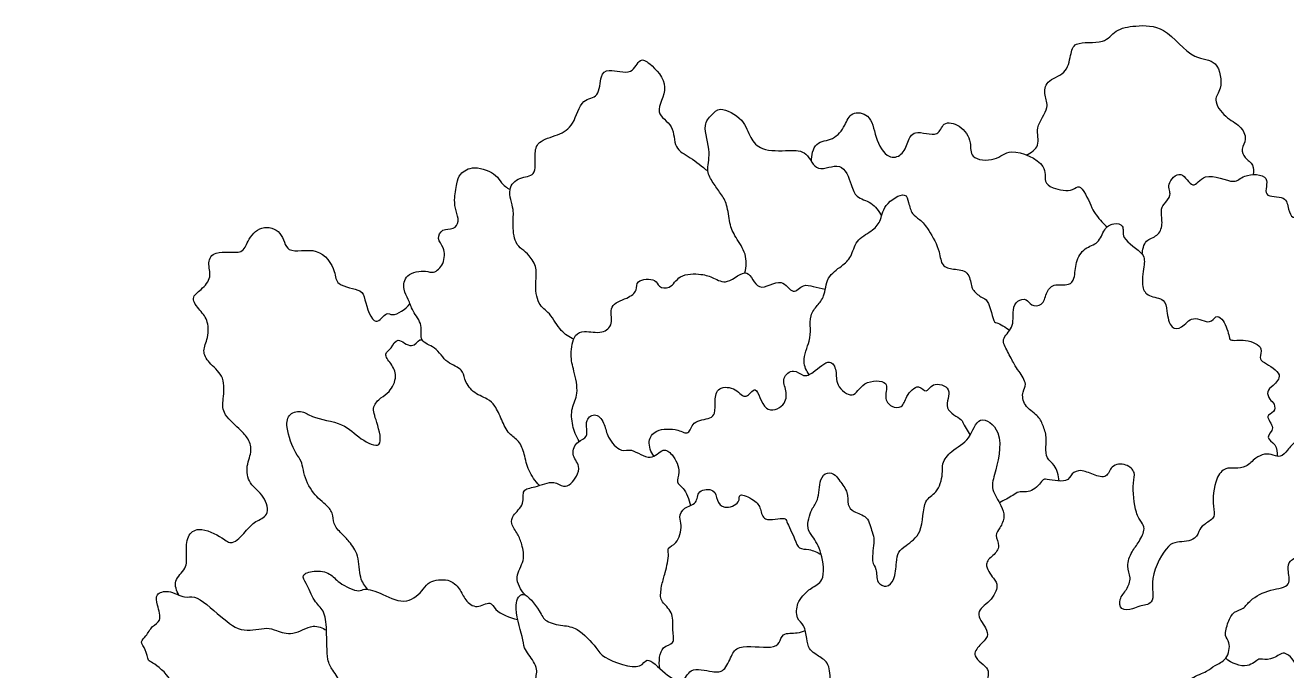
# Model space of a CAD drawing. Header units: millimetres. Extents: x 34 to 295, y 0 to 64.
# Drawn here: x 161.96 to 176.39, y 17.46 to 24.85 of the extents above; entities that cross this region are included whole.
import ezdxf

# ---------------------------------------------------------------- set-up
doc = ezdxf.new("R2010")
doc.units = ezdxf.units.MM
doc.layers.add('AG-PLANTS', color=7, linetype='Continuous', true_color=0x66ccff)

msp = doc.modelspace()

# ---------------------------------------------------------------- linework, layer by layer
at = {"layer": 'AG-PLANTS'}
for points, knots in [([(173.412, 23.364), (173.464, 23.388), (173.587, 23.466), (173.498, 23.682), (173.687, 23.9), (173.614, 24.043), (173.633, 24.226), (173.874, 24.28), (173.919, 24.5), (173.956, 24.681), (174.31, 24.618), (174.427, 24.805), (174.672, 24.849), (175.013, 24.847), (175.304, 24.438), (175.615, 24.472), (175.665, 24.114), (175.538, 23.999), (175.688, 23.783), (175.862, 23.712), (175.946, 23.544), (175.865, 23.435), (175.908, 23.324), (176.021, 23.258), (176.015, 23.174), (176.007, 23.138)], [0, 0, 0, 0, 0.74977, 1.553425, 2.463585, 3.15348, 3.858487, 4.690601, 5.518196, 6.209379, 7.19682, 7.997412, 8.868693, 9.897046, 11.125436, 12.034058, 12.996067, 13.685492, 14.530166, 15.335302, 16.0543, 16.677956, 17.262479, 17.89116, 18.486155, 18.486155, 18.486155, 18.486155]), ([(168.233, 21.253), (168.181, 21.28), (168.076, 21.338), (167.968, 21.558), (167.81, 21.648), (167.79, 21.903), (167.82, 22.067), (167.73, 22.215), (167.64, 22.285), (167.554, 22.356), (167.529, 22.589), (167.557, 22.734), (167.461, 22.973), (167.605, 23.118), (167.814, 23.113), (167.78, 23.366), (167.815, 23.529), (168.061, 23.586), (168.245, 23.702), (168.308, 24.016), (168.539, 24.013), (168.526, 24.271), (168.634, 24.364), (168.906, 24.258), (168.982, 24.486), (169.118, 24.409), (169.359, 24.147), (169.128, 23.841), (169.397, 23.707), (169.367, 23.434), (169.579, 23.339), (169.7, 23.229), (169.768, 23.18)], [0, 0, 0, 0, 0.756316, 1.631017, 2.380853, 3.25699, 4.004529, 4.727232, 5.334864, 5.920925, 6.767448, 7.48964, 8.357639, 9.108023, 9.836378, 10.665262, 11.371476, 12.23472, 13.079633, 14.034062, 14.775718, 15.608033, 16.224575, 17.116285, 17.854323, 18.461956, 19.48365, 20.453277, 21.304963, 22.176245, 22.995414, 23.903467, 23.903467, 23.903467, 23.903467]), ([(170.192, 22.013), (170.208, 22.082), (170.219, 22.234), (170.083, 22.416), (170.009, 22.581), (169.998, 22.792), (169.915, 22.923), (169.828, 23.043), (169.741, 23.183), (169.816, 23.389), (169.698, 23.703), (169.809, 23.818), (169.908, 23.93), (170.188, 23.775), (170.243, 23.559), (170.383, 23.402), (170.692, 23.416), (170.91, 23.416), (171.004, 23.134), (171.306, 23.314), (171.412, 23.021), (171.456, 22.873), (171.649, 22.829), (171.725, 22.72), (171.756, 22.665)], [0, 0, 0, 0, 0.838322, 1.682919, 2.456165, 3.275033, 3.98253, 4.678812, 5.376828, 6.208349, 7.218898, 7.897268, 8.529552, 9.470133, 10.326947, 11.106346, 12.098402, 12.909894, 13.74977, 14.635367, 15.534201, 16.241698, 16.99609, 17.788277, 17.788277, 17.788277, 17.788277]), ([(170.954, 23.287), (170.952, 23.356), (170.985, 23.526), (171.212, 23.524), (171.343, 23.697), (171.399, 23.866), (171.643, 23.835), (171.674, 23.566), (171.815, 23.309), (171.999, 23.354), (172.056, 23.509), (172.12, 23.668), (172.419, 23.548), (172.448, 23.757), (172.67, 23.714), (172.795, 23.514), (172.752, 23.312), (173.076, 23.285), (173.22, 23.464), (173.667, 23.268), (173.605, 23.055), (173.713, 22.977), (173.947, 22.932), (174.025, 23.059), (174.159, 22.773), (174.19, 22.699), (174.284, 22.583), (174.338, 22.54)], [0, 0, 0, 0, 0.824152, 1.614715, 2.437299, 3.156193, 3.908214, 4.828185, 5.759816, 6.433031, 7.159885, 7.830687, 8.722397, 9.393198, 10.144038, 11.006562, 11.728549, 12.623503, 13.464896, 14.600173, 15.345394, 15.960616, 16.818781, 17.340653, 18.246227, 18.837766, 19.661399, 19.661399, 19.661399, 19.661399]), ([(167.841, 19.58), (167.793, 19.63), (167.708, 19.744), (167.672, 19.935), (167.615, 20.093), (167.484, 20.166), (167.408, 20.329), (167.339, 20.495), (167.246, 20.576), (167.068, 20.64), (166.979, 20.792), (166.968, 20.92), (166.768, 20.974), (166.663, 21.172), (166.455, 21.22), (166.516, 21.422), (166.384, 21.571), (166.345, 21.711), (166.276, 21.819), (166.301, 22.014), (166.539, 22.046), (166.629, 22), (166.759, 22.114), (166.76, 22.305), (166.661, 22.399), (166.726, 22.527), (166.86, 22.503), (166.931, 22.606), (166.879, 22.727), (166.863, 22.849), (166.891, 23.036), (166.925, 23.155), (167.098, 23.255), (167.353, 23.144), (167.395, 23.042), (167.468, 22.989), (167.504, 22.967)], [0, 0, 0, 0, 0.826267, 1.626418, 2.348553, 3.0237, 3.787759, 4.551159, 5.176352, 5.949089, 6.692572, 7.296238, 8.065385, 8.917678, 9.661162, 10.395023, 11.185002, 11.868398, 12.510893, 13.235048, 14.060756, 14.6138, 15.299106, 16.063141, 16.695957, 17.28076, 17.905747, 18.474881, 19.107697, 19.75226, 20.533585, 21.157876, 21.914478, 22.827082, 23.421211, 24.065441, 24.065441, 24.065441, 24.065441]), ([(174.739, 22.226), (174.741, 22.278), (174.768, 22.397), (174.921, 22.428), (174.981, 22.567), (174.947, 22.723), (174.981, 22.803), (175.089, 22.901), (175.005, 23.027), (175.193, 23.22), (175.317, 22.936), (175.45, 23.196), (175.803, 23.009), (175.883, 23.147), (176.236, 23.15), (176.089, 22.86), (176.392, 22.909), (176.405, 22.746), (176.456, 22.625), (176.553, 22.684), (176.589, 22.818), (176.769, 22.773), (176.877, 23.051), (177.015, 22.668), (177.279, 22.986), (177.419, 22.729), (177.304, 22.615), (177.442, 22.485), (177.64, 22.531), (177.633, 22.238), (177.789, 22.358), (177.896, 22.193), (177.876, 22.112), (177.803, 21.94), (177.915, 21.881), (177.984, 21.793), (177.927, 21.639), (177.858, 21.571), (177.914, 21.435), (177.976, 21.33), (177.882, 21.232), (177.903, 21.119), (177.934, 21.018), (177.94, 20.968), (177.943, 20.944)], [0, 0, 0, 0, 0.720085, 1.388509, 2.055914, 2.765375, 3.294717, 3.926332, 4.569377, 5.320439, 6.090138, 6.8412, 7.86999, 8.550932, 9.445233, 10.205553, 11.00652, 11.681372, 12.268769, 12.78513, 13.403636, 14.102174, 14.857705, 15.701097, 16.624808, 17.396947, 18.048687, 18.730942, 19.456992, 20.237372, 20.839076, 21.547035, 22.093905, 22.815892, 23.401186, 23.979431, 24.680332, 25.222909, 25.886309, 26.49065, 27.100673, 27.700956, 28.289491, 28.78122, 28.78122, 28.78122, 28.78122]), ([(170.927, 20.848), (170.897, 20.894), (170.837, 20.999), (170.938, 21.232), (170.945, 21.371), (170.931, 21.529), (171.021, 21.643), (171.111, 21.743), (171.119, 21.971), (171.3, 22.088), (171.418, 22.194), (171.455, 22.391), (171.639, 22.485), (171.756, 22.599), (171.765, 22.795), (172.035, 22.958), (172.066, 22.813), (172.098, 22.683), (172.199, 22.628), (172.305, 22.502), (172.428, 22.264), (172.434, 22.089), (172.58, 22.051), (172.756, 22.046), (172.782, 21.863), (172.803, 21.811), (172.907, 21.72), (172.981, 21.714), (173.039, 21.436), (173.072, 21.45), (173.183, 21.392), (173.22, 21.353)], [0, 0, 0, 0, 0.732727, 1.616797, 2.306298, 3.003349, 3.675946, 4.332731, 5.16058, 5.978425, 6.692975, 7.468446, 8.272877, 8.98152, 9.77572, 10.665503, 11.238841, 11.899821, 12.486448, 13.220255, 14.16683, 14.879356, 15.534908, 16.255739, 16.965575, 17.419396, 18.056758, 18.555599, 19.460329, 19.729679, 20.368531, 20.368531, 20.368531, 20.368531]), ([(163.715, 18.325), (163.688, 18.372), (163.639, 18.496), (163.813, 18.624), (163.798, 18.801), (163.799, 19.002), (163.945, 19.121), (164.21, 18.988), (164.324, 18.887), (164.482, 19.055), (164.579, 19.176), (164.76, 19.226), (164.698, 19.473), (164.511, 19.59), (164.476, 19.805), (164.563, 19.979), (164.503, 20.134), (164.402, 20.23), (164.204, 20.406), (164.221, 20.57), (164.248, 20.823), (164.079, 20.96), (163.974, 21.104), (164.047, 21.248), (164.06, 21.461), (163.961, 21.579), (163.837, 21.729), (163.978, 21.822), (164.098, 21.963), (164.034, 22.129), (164.123, 22.288), (164.454, 22.211), (164.494, 22.385), (164.648, 22.571), (164.911, 22.5), (164.931, 22.204), (165.318, 22.339), (165.517, 22.039), (165.502, 21.86), (165.819, 21.826), (165.834, 21.718), (165.947, 21.355), (166.089, 21.582), (166.161, 21.501), (166.314, 21.597), (166.358, 21.661)], [0, 0, 0, 0, 0.730978, 1.502566, 2.247759, 3.043515, 3.739797, 4.697355, 5.344453, 6.139508, 6.883134, 7.579416, 8.389033, 9.235671, 10.035936, 10.819277, 11.512228, 12.203228, 13.099543, 13.822923, 14.698802, 15.527755, 16.24564, 16.943656, 17.755698, 18.479078, 19.191664, 19.859238, 20.616894, 21.339497, 22.017678, 22.977835, 23.665065, 24.511121, 25.349805, 26.182956, 27.190302, 28.195109, 28.898927, 29.809504, 30.429337, 31.377109, 32.073391, 32.555055, 33.431539, 33.431539, 33.431539, 33.431539]), ([(173.789, 19.631), (173.783, 19.693), (173.747, 19.82), (173.639, 19.883), (173.632, 20.025), (173.65, 20.134), (173.604, 20.274), (173.546, 20.39), (173.379, 20.482), (173.359, 20.653), (173.43, 20.738), (173.326, 20.89), (173.271, 20.967), (173.202, 21.114), (173.111, 21.259), (173.279, 21.38), (173.251, 21.586), (173.298, 21.701), (173.421, 21.725), (173.461, 21.63), (173.608, 21.635), (173.635, 21.782), (173.717, 21.901), (173.903, 21.858), (173.973, 21.955), (173.971, 22.138), (174.07, 22.308), (174.248, 22.343), (174.295, 22.517), (174.402, 22.59), (174.545, 22.566), (174.483, 22.392), (174.78, 22.244), (174.757, 22.086), (174.723, 21.853), (174.806, 21.736), (175.008, 21.722), (175.019, 21.578), (175.055, 21.367), (175.204, 21.375), (175.308, 21.545), (175.518, 21.41), (175.575, 21.53), (175.668, 21.491), (175.735, 21.309), (175.736, 21.224), (175.927, 21.265), (176.136, 21.165), (176.071, 21.04), (176.133, 20.981), (176.37, 20.859), (176.237, 20.72), (176.158, 20.662), (176.192, 20.561), (176.259, 20.519), (176.261, 20.412), (176.127, 20.38), (176.282, 20.237), (176.13, 20.129), (176.282, 20.052), (176.284, 19.958), (176.282, 19.914)], [0, 0, 0, 0, 0.783892, 1.399114, 2.042911, 2.653444, 3.334604, 3.985646, 4.753052, 5.454511, 6.011694, 6.738046, 7.321989, 8.052233, 8.738698, 9.478742, 10.284984, 10.895008, 11.455723, 11.986325, 12.587141, 13.253688, 13.903188, 14.634814, 15.197487, 15.966932, 16.743389, 17.470243, 18.201377, 18.836174, 19.414419, 20.069201, 21.029604, 21.7195, 22.583223, 23.229176, 23.97337, 24.6216, 25.414262, 26.003929, 26.741679, 27.528233, 28.069599, 28.559327, 29.358866, 29.806773, 30.554681, 31.360996, 31.930052, 32.436023, 33.280952, 33.95618, 34.511571, 35.043714, 35.549685, 36.073445, 36.604047, 37.279775, 37.898932, 38.521792, 39.18081, 39.18081, 39.18081, 39.18081]), ([(168.294, 20.086), (168.261, 20.142), (168.212, 20.263), (168.199, 20.47), (168.297, 20.631), (168.236, 20.896), (168.187, 21.068), (168.232, 21.313), (168.358, 21.357), (168.557, 21.308), (168.699, 21.425), (168.618, 21.653), (168.844, 21.715), (168.968, 21.805), (168.936, 21.941), (169.182, 21.954), (169.195, 21.845), (169.349, 21.825), (169.435, 22.007), (169.695, 22.005), (169.832, 21.962), (169.994, 21.862), (170.237, 22.115), (170.327, 21.753), (170.62, 21.988), (170.736, 21.741), (170.86, 21.896), (170.975, 21.85), (171.067, 21.841), (171.112, 21.828)], [0, 0, 0, 0, 0.800476, 1.603025, 2.3723, 3.285974, 4.084515, 4.936048, 5.544727, 6.347276, 7.038276, 7.821862, 8.62611, 9.30969, 9.875482, 10.649869, 11.181554, 11.789189, 12.547789, 13.426452, 14.129933, 14.861704, 15.746624, 16.579774, 17.489104, 18.238381, 18.895646, 19.50328, 20.181588, 20.181588, 20.181588, 20.181588]), ([(165.872, 18.392), (165.841, 18.434), (165.772, 18.522), (165.782, 18.778), (165.668, 18.938), (165.577, 19.025), (165.473, 19.139), (165.485, 19.267), (165.392, 19.366), (165.303, 19.431), (165.15, 19.625), (165.128, 19.866), (165.041, 19.944), (164.932, 20.239), (164.964, 20.411), (165.138, 20.443), (165.237, 20.345), (165.608, 20.304), (165.766, 20.118), (166.071, 19.968), (165.98, 20.317), (165.916, 20.477), (166.026, 20.591), (166.129, 20.643), (166.225, 20.834), (166.147, 20.971), (166.049, 21.088), (166.153, 21.146), (166.21, 21.299), (166.38, 21.122), (166.464, 21.261), (166.489, 21.247), (166.498, 21.246)], [0, 0, 0, 0, 0.717304, 1.615409, 2.401546, 3.051873, 3.739102, 4.364294, 5.000494, 5.608128, 6.499838, 7.364483, 7.979827, 8.981608, 9.692728, 10.362062, 11.024643, 12.088063, 13.037693, 13.870335, 14.782155, 15.551817, 16.204692, 16.831322, 17.61746, 18.331341, 18.961992, 19.524181, 20.14028, 20.877684, 21.489466, 21.792758, 21.792758, 21.792758, 21.792758]), ([(169.15, 19.915), (169.115, 19.962), (169.07, 20.088), (169.172, 20.231), (169.419, 20.234), (169.557, 20.144), (169.587, 20.329), (169.797, 20.336), (169.857, 20.407), (169.843, 20.552), (169.878, 20.72), (170.094, 20.702), (170.202, 20.541), (170.332, 20.773), (170.395, 20.383), (170.663, 20.485), (170.675, 20.664), (170.605, 20.808), (170.751, 20.929), (170.861, 20.814), (170.978, 20.867), (171.166, 21.052), (171.252, 20.885), (171.219, 20.728), (171.442, 20.548), (171.528, 20.785), (171.863, 20.791), (171.776, 20.588), (171.859, 20.473), (172.005, 20.463), (172.028, 20.602), (172.175, 20.759), (172.273, 20.617), (172.33, 20.776), (172.596, 20.697), (172.435, 20.45), (172.677, 20.343), (172.679, 20.299), (172.742, 20.203), (172.769, 20.154)], [0, 0, 0, 0, 0.761495, 1.453843, 2.338845, 2.967059, 3.615289, 4.400492, 4.905268, 5.592684, 6.276873, 7.041621, 7.729275, 8.369576, 9.265658, 10.061398, 10.791741, 11.481636, 12.146614, 12.783809, 13.410463, 14.255137, 14.887509, 15.623041, 16.423633, 17.220137, 18.097647, 18.802543, 19.445472, 20.045755, 20.700124, 21.451419, 22.019005, 22.613134, 23.380625, 24.199794, 25.012217, 25.392768, 26.134264, 26.134264, 26.134264, 26.134264]), ([(167.676, 18.326), (167.627, 18.382), (167.538, 18.537), (167.684, 18.712), (167.642, 18.905), (167.597, 19.022), (167.509, 19.142), (167.531, 19.245), (167.679, 19.36), (167.631, 19.543), (167.799, 19.554), (168.005, 19.651), (168.111, 19.549), (168.207, 19.598), (168.267, 19.685), (168.315, 19.807), (168.193, 19.932), (168.265, 20.097), (168.418, 20.12), (168.345, 20.333), (168.496, 20.425), (168.599, 20.27), (168.608, 20.133), (168.774, 19.948), (168.897, 20.019), (169.114, 19.835), (169.251, 20.021), (169.373, 19.936), (169.468, 19.735), (169.391, 19.613), (169.503, 19.554), (169.554, 19.421), (169.569, 19.351)], [0, 0, 0, 0, 0.859326, 1.671677, 2.445069, 3.099989, 3.77079, 4.322545, 5.076732, 5.757648, 6.424263, 7.274125, 7.897447, 8.435604, 9.028945, 9.646011, 10.34981, 11.048028, 11.666382, 12.4307, 13.051183, 13.747236, 14.453918, 15.280239, 15.898593, 16.765257, 17.506267, 18.117326, 18.956479, 19.562373, 20.128743, 20.965171, 20.965171, 20.965171, 20.965171]), ([(171.07, 16.365), (171.035, 16.395), (170.965, 16.471), (170.988, 16.639), (170.917, 16.77), (170.913, 16.922), (170.991, 16.993), (171.112, 17.122), (171.072, 17.306), (171.188, 17.299), (171.156, 17.514), (171.116, 17.578), (170.989, 17.655), (170.923, 17.707), (170.898, 17.831), (170.879, 17.981), (170.773, 18.053), (170.786, 18.235), (170.854, 18.317), (170.948, 18.413), (171.117, 18.48), (171.08, 18.813), (170.973, 18.995), (170.89, 19.088), (170.947, 19.317), (171.042, 19.404), (171.039, 19.646), (171.127, 19.742), (171.235, 19.703), (171.276, 19.628), (171.382, 19.504), (171.357, 19.36), (171.435, 19.266), (171.606, 19.238), (171.644, 19.04), (171.685, 18.955), (171.628, 18.706), (171.707, 18.629), (171.69, 18.462), (171.817, 18.405), (171.914, 18.502), (171.924, 18.697), (171.942, 18.821), (172.039, 18.9), (172.245, 19.03), (172.217, 19.424), (172.398, 19.482), (172.465, 19.712), (172.437, 19.832), (172.557, 19.991), (172.776, 20.09), (172.854, 20.412), (173.181, 20.191), (173.048, 19.705), (173.003, 19.537), (173.13, 19.354), (173.172, 19.225), (173.117, 19.094), (173.042, 19.012), (173.124, 18.883), (173.035, 18.774), (172.913, 18.684), (173.039, 18.514), (173.1, 18.431), (173.007, 18.244), (172.808, 18.133), (172.955, 17.954), (172.982, 17.846), (172.878, 17.757), (172.772, 17.615), (173.018, 17.487), (172.946, 17.333), (172.964, 17.198), (172.962, 17.047), (172.964, 16.971)], [0, 0, 0, 0, 0.678167, 1.396232, 2.099645, 2.769058, 3.344257, 4.095886, 4.797432, 5.258368, 6.027594, 6.561492, 7.237179, 7.757598, 8.387924, 9.080904, 9.697183, 10.424955, 11.014923, 11.668336, 12.38183, 13.37376, 14.214152, 14.82521, 15.654961, 16.315804, 17.179421, 17.776005, 18.326093, 18.860809, 19.571753, 20.239159, 20.831041, 21.544018, 22.303763, 22.886277, 23.755802, 24.342117, 25.035909, 25.616751, 26.225131, 27.027181, 27.653921, 28.267951, 29.128092, 30.191286, 30.916771, 31.757248, 32.383989, 33.14252, 34.04114, 34.932884, 35.826584, 37.077087, 37.836371, 38.652321, 39.313164, 39.975839, 40.544974, 41.17948, 41.826951, 42.467605, 43.23232, 43.797713, 44.585616, 45.368666, 46.148215, 46.720479, 47.37537, 48.036563, 48.867727, 49.533767, 50.206552, 51.071063, 51.071063, 51.071063, 51.071063]), ([(173.602, 15.57), (173.636, 15.615), (173.697, 15.724), (174.088, 15.755), (174.131, 15.969), (174.22, 16.079), (174.1, 16.176), (174.148, 16.375), (174.288, 16.389), (174.392, 16.448), (174.426, 16.566), (174.43, 16.67), (174.631, 16.687), (174.726, 16.738), (174.72, 16.887), (175.002, 16.914), (175.077, 16.889), (175.293, 17.016), (175.291, 17.115), (175.253, 17.188), (175.194, 17.286), (175.307, 17.388), (175.48, 17.445), (175.567, 17.525), (175.717, 17.577), (175.755, 17.788), (175.671, 17.856), (175.721, 18.018), (175.782, 18.141), (175.907, 18.165), (175.974, 18.28), (176.199, 18.397), (176.457, 18.413), (176.397, 18.618), (176.422, 18.727), (176.563, 18.783), (176.728, 18.86), (176.828, 19.016), (176.818, 19.12), (176.893, 19.224), (177.004, 19.373), (176.943, 19.487), (176.97, 19.637), (177.002, 19.91), (176.85, 19.867), (176.784, 19.871), (176.73, 19.959), (176.625, 20.145), (176.487, 20.086), (176.403, 19.99), (176.327, 19.889), (176.212, 19.939), (176.136, 19.943), (176.03, 19.898), (175.934, 19.784), (175.8, 19.774), (175.685, 19.788), (175.564, 19.66), (175.538, 19.345), (175.586, 19.22), (175.459, 19.142), (175.389, 19.085), (175.363, 18.943), (175.131, 18.936), (175.026, 18.899), (174.804, 18.529), (174.904, 18.218), (174.701, 18.205), (174.637, 18.162), (174.483, 18.143), (174.471, 18.287), (174.566, 18.384), (174.62, 18.525), (174.55, 18.654), (174.618, 18.827), (174.703, 18.93), (174.78, 19.083), (174.726, 19.164), (174.655, 19.267), (174.621, 19.607), (174.67, 19.727), (174.558, 19.838), (174.373, 19.819), (174.345, 19.653), (174.172, 19.701), (174.043, 19.768), (173.924, 19.723), (173.887, 19.595), (173.626, 19.662), (173.597, 19.64), (173.482, 19.488), (173.323, 19.519), (173.259, 19.461), (173.156, 19.41), (173.106, 19.38)], [0, 0, 0, 0, 0.745762, 1.80928, 2.605936, 3.217146, 3.853893, 4.594317, 5.240414, 5.84753, 6.468144, 6.996407, 7.766866, 8.335922, 8.941655, 9.830084, 10.38749, 11.239987, 11.766938, 12.28881, 12.849306, 13.498806, 14.276906, 14.898003, 15.592432, 16.364906, 16.912717, 17.624449, 18.288507, 18.889324, 19.524873, 20.446671, 21.275825, 22.006563, 22.584809, 23.260037, 24.045955, 24.797523, 25.358238, 26.004334, 26.75726, 27.351573, 28.091617, 28.940859, 29.530714, 29.978192, 30.550771, 31.342269, 31.960776, 32.623381, 33.224198, 33.818511, 34.317181, 34.913504, 35.604219, 36.2496, 36.840018, 37.554513, 38.567345, 39.187959, 39.831033, 40.377431, 41.001722, 41.815794, 42.425818, 43.580047, 44.520191, 45.201106, 45.740273, 46.370807, 46.95475, 47.626698, 48.301675, 48.967439, 49.714331, 50.403757, 51.116022, 51.63322, 52.278601, 53.326692, 53.957687, 54.607187, 55.324519, 55.96482, 56.653656, 57.357118, 57.945275, 58.537927, 59.409209, 59.758929, 60.503124, 61.193019, 61.709379, 62.462168, 62.462168, 62.462168, 62.462168]), ([(169.22, 17.483), (169.202, 17.562), (169.223, 17.751), (169.398, 17.757), (169.356, 17.93), (169.385, 18.106), (169.259, 18.233), (169.217, 18.291), (169.241, 18.456), (169.28, 18.576), (169.331, 18.79), (169.297, 18.871), (169.428, 18.908), (169.48, 19.126), (169.432, 19.211), (169.49, 19.339), (169.655, 19.363), (169.64, 19.534), (169.857, 19.549), (169.866, 19.406), (169.949, 19.3), (170.146, 19.37), (170.11, 19.508), (170.31, 19.414), (170.377, 19.321), (170.394, 19.147), (170.653, 19.224), (170.67, 19.16), (170.767, 18.971), (170.801, 18.845), (170.932, 18.858), (171.021, 18.814), (171.066, 18.79)], [0, 0, 0, 0, 0.888363, 1.514276, 2.192645, 2.967032, 3.693344, 4.169117, 4.871074, 5.561003, 6.398088, 6.861374, 7.452645, 8.273645, 8.830466, 9.4503, 10.12867, 10.775767, 11.477724, 12.102916, 12.719015, 13.456419, 13.963365, 14.687211, 15.340086, 15.986967, 16.817668, 17.221365, 18.062034, 18.681867, 19.280119, 19.985926, 19.985926, 19.985926, 19.985926]), ([(168.732, 14.804), (168.646, 14.786), (168.474, 14.799), (168.318, 14.849), (168.296, 14.959), (168.132, 15.021), (168.043, 15.1), (167.764, 15.156), (167.769, 15.302), (167.632, 15.425), (167.543, 15.457), (167.387, 15.485), (167.193, 15.474), (167.051, 15.689), (167.04, 15.701), (166.953, 15.752), (166.867, 15.767), (166.739, 15.794), (166.569, 15.866), (166.552, 15.957), (166.433, 16.04), (166.18, 16.009), (166.006, 16.036), (165.959, 16.247), (165.676, 16.337), (165.473, 16.554), (165.589, 16.694), (165.573, 16.827), (165.511, 16.967), (165.47, 17.022), (165.438, 17.212), (165.594, 17.304), (165.467, 17.472), (165.403, 17.584), (165.41, 17.923), (165.387, 18.149), (165.251, 18.255), (165.185, 18.454), (165.104, 18.558), (165.27, 18.616), (165.454, 18.581), (165.536, 18.46), (165.774, 18.347), (165.84, 18.416), (166.057, 18.333), (166.321, 18.199), (166.518, 18.39), (166.574, 18.487), (166.803, 18.523), (166.933, 18.401), (166.985, 18.267), (167.121, 18.156), (167.285, 18.272), (167.331, 18.135), (167.501, 18.065), (167.59, 18.047)], [0, 0, 0, 0, 0.933013, 1.626669, 2.183831, 2.901716, 3.564499, 4.465268, 5.101467, 5.845093, 6.407282, 7.111942, 7.914149, 8.773474, 9.028511, 9.571556, 10.120378, 10.785569, 11.539962, 12.057826, 12.700321, 13.618659, 14.33254, 15.093151, 16.077244, 16.988018, 17.673795, 18.329189, 19.022845, 19.512711, 20.255765, 20.930338, 21.666419, 22.339456, 23.385036, 24.238886, 24.963042, 25.799325, 26.356486, 27.014371, 27.784033, 28.49153, 29.368456, 29.85631, 30.694993, 31.660889, 32.53147, 33.138759, 33.952616, 34.688439, 35.380671, 36.080561, 36.779098, 37.356745, 38.301656, 38.301656, 38.301656, 38.301656]), ([(163.8, 15.504), (163.716, 15.535), (163.548, 15.651), (163.595, 15.862), (163.362, 15.946), (163.246, 15.936), (163.113, 15.883), (163.039, 15.997), (162.88, 16.064), (162.774, 16.016), (162.65, 16.09), (162.599, 16.2), (162.377, 16.171), (162.301, 16.251), (162.132, 16.438), (162.08, 16.615), (161.976, 16.667), (161.943, 16.819), (162.118, 16.893), (162.261, 16.952), (162.273, 17.193), (162.519, 17.188), (162.693, 17.171), (162.788, 17.289), (163.039, 17.107), (163.196, 17.25), (163.345, 17.33), (163.503, 17.241), (163.657, 17.202), (163.634, 17.382), (163.422, 17.555), (163.356, 17.569), (163.343, 17.704), (163.261, 17.792), (163.348, 17.856), (163.399, 17.974), (163.527, 18.025), (163.465, 18.209), (163.442, 18.342), (163.603, 18.392), (163.779, 18.279), (163.905, 18.339), (164.2, 18.069), (164.438, 17.882), (164.717, 17.964), (164.83, 17.918), (165.025, 17.85), (165.245, 18.007), (165.357, 17.948), (165.404, 17.922)], [0, 0, 0, 0, 0.937563, 1.691819, 2.511542, 3.155142, 3.778159, 4.404789, 5.132477, 5.727409, 6.374289, 6.972542, 7.767246, 8.361339, 9.26626, 10.034241, 10.623224, 11.244533, 11.988016, 12.684298, 13.470436, 14.298459, 15.052167, 15.660846, 16.568325, 17.353607, 18.065873, 18.833364, 19.445247, 20.088774, 21.035255, 21.478367, 22.114366, 22.686945, 23.212042, 23.865723, 24.465827, 25.216667, 25.83712, 26.491489, 27.291555, 27.902088, 29.006529, 30.015555, 30.92897, 31.557185, 32.342388, 33.23745, 33.965805, 33.965805, 33.965805, 33.965805]), ([(169.55, 15.743), (169.482, 15.747), (169.349, 15.778), (169.179, 15.881), (169.071, 16.043), (168.919, 16.329), (168.824, 16.3), (168.754, 16.347), (168.635, 16.426), (168.534, 16.568), (168.499, 16.707), (168.368, 16.742), (168.238, 16.756), (168.096, 16.826), (168.055, 16.985), (167.971, 17.091), (167.823, 17.128), (167.773, 17.338), (167.839, 17.475), (167.719, 17.64), (167.663, 17.722), (167.649, 17.857), (167.532, 18.195), (167.652, 18.409), (167.85, 18.138), (167.903, 18.013), (168.116, 17.973), (168.277, 17.959), (168.502, 17.72), (168.557, 17.6), (169.006, 17.445), (169.066, 17.644), (169.272, 17.417), (169.494, 17.286), (169.554, 17.516), (169.819, 17.437), (169.963, 17.447), (170.035, 17.633), (170.115, 17.767), (170.488, 17.705), (170.594, 17.768), (170.614, 17.9), (170.796, 17.883), (170.852, 17.908), (170.883, 17.918)], [0, 0, 0, 0, 0.815886, 1.599091, 2.431539, 3.417214, 3.905954, 4.405864, 5.091014, 5.851853, 6.510041, 7.134332, 7.800095, 8.492327, 9.207139, 9.857482, 10.52943, 11.317405, 12.006242, 12.784423, 13.347744, 14.006338, 15.102384, 15.792492, 16.717955, 17.411787, 18.199972, 18.947004, 19.934881, 20.648762, 21.800907, 22.402425, 23.315714, 24.152699, 24.859199, 25.743779, 26.404126, 27.168186, 27.84295, 28.915297, 29.518161, 30.09832, 30.81365, 31.378612, 31.378612, 31.378612, 31.378612]), ([(174.039, 14.525), (174.064, 14.477), (174.143, 14.395), (174.255, 14.322), (174.499, 14.377), (174.48, 14.536), (174.731, 14.676), (174.897, 14.596), (175.121, 14.57), (175.301, 14.657), (175.305, 14.768), (175.603, 14.759), (175.682, 14.743), (175.818, 14.849), (175.753, 14.991), (175.916, 15.026), (176.024, 15.126), (175.966, 15.294), (176.041, 15.422), (176.507, 15.407), (176.501, 15.6), (176.598, 15.685), (176.809, 15.652), (176.906, 15.774), (177.113, 15.8), (176.894, 16.071), (176.849, 16.174), (176.919, 16.346), (177.074, 16.297), (177.136, 16.472), (177.045, 16.565), (177.057, 16.681), (177.172, 16.778), (177.092, 16.894), (177.152, 17.101), (177.001, 17.101), (176.934, 17.057), (176.732, 17.18), (176.734, 17.237), (176.559, 17.23), (176.498, 17.372), (176.55, 17.485), (176.369, 17.72), (176.254, 17.585), (176.114, 17.586), (176.069, 17.603), (175.94, 17.468), (175.76, 17.546), (175.694, 17.601)], [0, 0, 0, 0, 0.730907, 1.393488, 2.21182, 2.858918, 3.751538, 4.5212, 5.379875, 6.143276, 6.656856, 7.584607, 8.138686, 8.813451, 9.420298, 10.08308, 10.741994, 11.453929, 12.080559, 13.234697, 13.912501, 14.511848, 15.306553, 16.015208, 16.667872, 17.610598, 18.258828, 18.942052, 19.577901, 20.253629, 20.881844, 21.462664, 22.105593, 22.741442, 23.497599, 24.070998, 24.596095, 25.4268, 25.803082, 26.490736, 27.136833, 27.767213, 28.627142, 29.294338, 29.946356, 30.315949, 31.019189, 31.942313, 31.942313, 31.942313, 31.942313])]:
    msp.add_open_spline(points, degree=3, knots=knots, dxfattribs=at)

doc.saveas('drawing.dxf')
